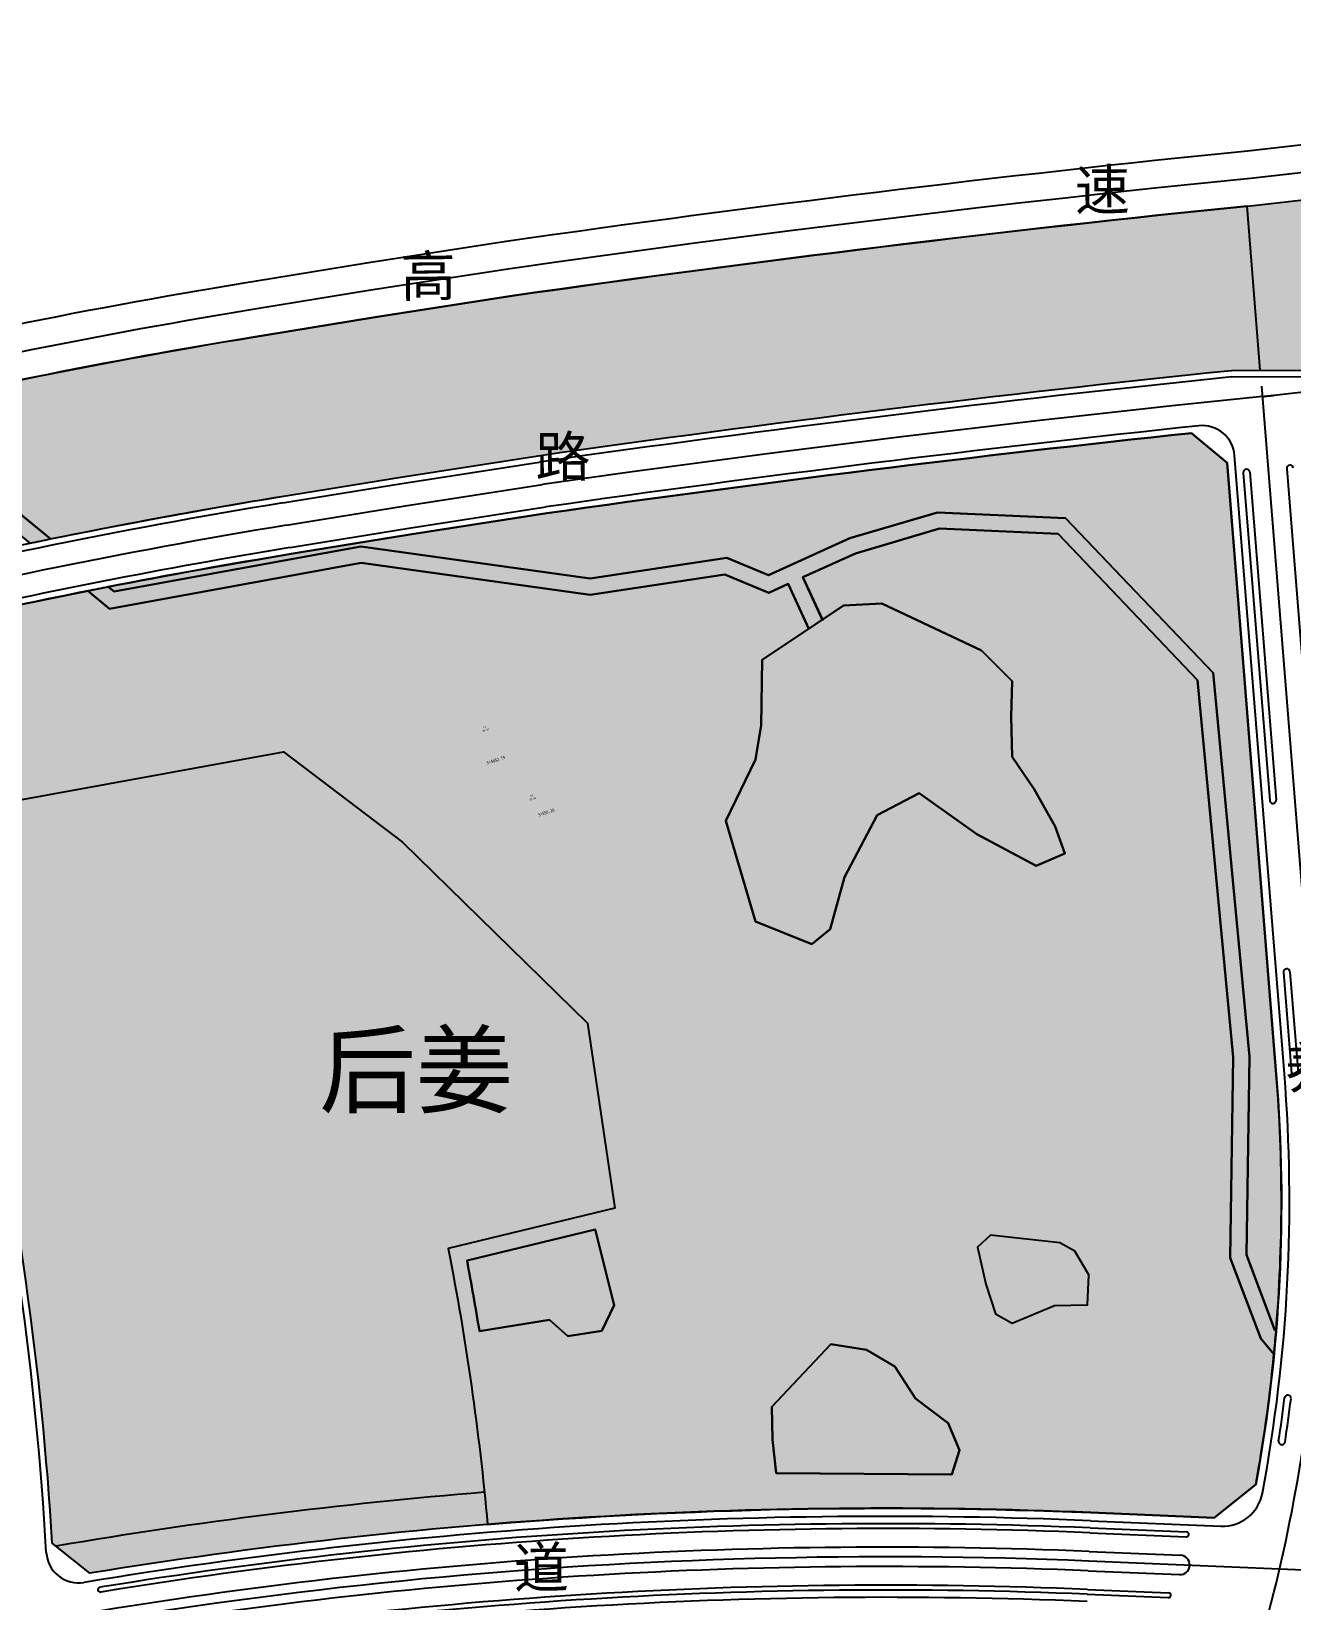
# Model space of a CAD drawing. Extents: x 2442 to 11417, y 1140 to 9206.
# Drawn here: x 5074 to 5853, y 7019 to 7989 of the extents above; entities that cross this region are included whole.
import ezdxf
from ezdxf.enums import TextEntityAlignment as Align

# ---------------------------------------------------------------- set-up
doc = ezdxf.new("R2010")
doc.units = 0
doc.header["$LTSCALE"] = 1000
doc.header["$MEASUREMENT"] = 0
doc.linetypes.add('DASHDOT', pattern=[25.4, 12.7, -6.35, 0, -6.35])
for name, color, linetype in [('FGX', 212, 'Continuous'), ('KZD', 1, 'Continuous'), ('MJZJ', 4, 'Continuous'), ('RD-中线', 7, 'DASHDOT'), ('RD-侧石线', 5, 'Continuous'), ('RD-红线', 1, 'Continuous'), ('RD-绿线', 3, 'Continuous'), ('YD-E1', 131, 'Continuous'), ('YD-E2', 126, 'Continuous'), ('YD-G2', 94, 'Continuous'), ('YD-R1', 51, 'Continuous'), ('路名', 7, 'Continuous')]:
    doc.layers.add(name, color=color, linetype=linetype)
doc.layers.add('T700', color=10, linetype='Continuous', lineweight=13)
doc.styles.add('HZ', font='', dxfattribs={"width": 0.8})
doc.styles.add('黑体', font='simhei.ttf')
doc.styles.get('HZ').set_extended_font_data('SimSun')

msp = doc.modelspace()

# ---------------------------------------------------------------- hatches: boundary and pattern name
at = {"layer": 'YD-E1'}
for points in [[(5058.613058905252, 7697.977397469691, 0.004782144415684537), (4956.252039170238, 7675.610975009028), (4958.439462440241, 7665.853059387957, -0.004564461905468056), (5055.953407041519, 7687.205633181586), (5073.557923517481, 7672.672001758596, -0.0008394247321043819), (5086.138295774579, 7675.253589743892)], [(5597.143466485442, 7504.683742118097), (5623.183823756182, 7518.286994071685), (5658.693612109957, 7492.854713096436), (5695.386790245704, 7473.337034245484), (5713.141491687462, 7481.025859303236), (5707.223386363126, 7497.586324702896), (5694.203014991956, 7520.652799870428), (5680.591334199729, 7540.762061600776), (5679.999253838936, 7565.602934935639), (5680.591334199442, 7587.486419588015), (5661.652857505462, 7606.412866027283), (5600.102711882206, 7635.393768093976), (5576.429519646495, 7634.210952807244), (5526.124275248058, 7600.498439129332), (5525.532580356765, 7560.279915680059), (5521.981640068534, 7538.987838671304), (5503.634858266178, 7501.135121025518), (5510.145043947865, 7478.660053514022), (5521.981640069051, 7439.032937692593), (5556.89934806103, 7424.838278095215), (5568.143863818166, 7434.301501314098), (5577.021600007669, 7466.239616830371)], [(5394.599061963199, 7192.886809485994), (5405.926872624939, 7182.682438598971), (5426.944205323627, 7186.098477339471), (5434.697673325281, 7201.916354930449), (5422.92265175717, 7248.574495009557), (5343.671521502611, 7229.530801970031, -0.006506385384116685), (5351.354418751638, 7185.858069036319)], [(5706.728058719582, 7201.798742252965), (5727.274712018483, 7202.140970142269), (5727.959690404618, 7220.621100946464), (5719.398424250925, 7235.336900195871), (5710.152565181093, 7240.470318538469), (5667.346619883185, 7245.261508992713), (5659.12803565684, 7237.732495422085), (5664.264795348288, 7214.803226823673), (5670.428829885754, 7196.665323910091), (5680.701963800995, 7190.847449789084)], [(5620.920436851924, 7144.191909435464), (5608.124408430986, 7163.955263399981), (5590.67499842474, 7174.418184574811), (5568.572206833323, 7177.905824967296), (5532.122645096151, 7139.154342937295), (5532.510426895256, 7119.003551253693), (5534.837117687945, 7098.077708902551), (5643.410624772798, 7097.302658234935), (5648.064006357597, 7112.415708189106), (5641.083933979726, 7129.078859480606)]]:
    msp.add_hatch(color=256, dxfattribs=at).paths.add_polyline_path(points)
h = msp.add_hatch(color=256, dxfattribs=at)
edge = h.paths.add_edge_path()
edge.add_arc((5848.703871140671, 3927.241109058066), 3788.801146740577, 101.0587805882244, 101.2542056590189)
edge.add_line((5109.272673279662, 7643.187237996616), (5122.735315528105, 7632.072983271193))
edge.add_line((5122.735315528111, 7632.072983270727), (5278.187493867623, 7660.490247893035))
edge.add_line((5278.187493867621, 7660.490247893502), (5419.837122747242, 7640.656570990463))
edge.add_line((5419.83712274724, 7640.656570990463), (5502.980706518863, 7653.209755492097))
edge.add_line((5502.980706518865, 7653.209755492097), (5530.221109912594, 7642.072952484944))
edge.add_line((5530.2211099126, 7642.072952484477), (5542.231700867724, 7647.516127805656))
edge.add_line((5542.231700867662, 7647.516127805655), (5554.908473835751, 7619.788429669829))
edge.add_line((5554.908473835752, 7619.788429669829), (5563.325225046909, 7625.428991478928))
edge.add_line((5563.325225046963, 7625.428991479394), (5551.340033238972, 7651.644005455957))
edge.add_line((5551.340033238977, 7651.644005455491), (5583.705139573967, 7666.311805625889))
edge.add_line((5583.705139573904, 7666.311805626355), (5635.759974762033, 7681.636841126551))
edge.add_line((5635.759974762041, 7681.636841126086), (5709.038053935783, 7678.333068131784))
edge.add_line((5709.038053935834, 7678.33306813225), (5795.159619021137, 7588.094384462418))
edge.add_line((5795.159619021137, 7588.094384462419), (5817.283707382383, 7355.044883366193))
edge.add_line((5817.283707382387, 7355.044883365727), (5815.346850990347, 7231.164294007812))
edge.add_line((5815.346850990287, 7231.164294007811), (5834.308704918742, 7181.296171448073))
edge.add_line((5834.308704918802, 7181.296171448074), (5842.457415194458, 7171.663267563466))
edge.add_arc((4872.044911139841, 7266.133220326042), 975.0000000002485, 354.4397591984947, 355.265425458527)
edge.add_line((5843.717977553279, 7185.656813802015), (5843.047959862281, 7186.448867489462))
edge.add_line((5843.047959862342, 7186.448867488996), (5825.37561240793, 7232.925693652896))
edge.add_line((5825.37561240793, 7232.925693652897), (5827.291114349817, 7355.440460601286))
edge.add_line((5827.291114349813, 7355.440460601752), (5804.787229920501, 7592.490636561206))
edge.add_line((5804.787229920505, 7592.490636560739), (5713.499876903639, 7688.142063283465))
edge.add_line((5713.499876903694, 7688.142063283933), (5634.539900141481, 7691.702007019677))
edge.add_line((5634.539900141424, 7691.702007019676), (5580.212233952736, 7675.707846053703))
edge.add_line((5580.212233952741, 7675.707846053238), (5530.017441700265, 7652.959668595925))
edge.add_line((5530.017441700318, 7652.959668596391), (5504.213458089396, 7663.509214362009))
edge.add_line((5504.213458089285, 7663.509214361542), (5419.78288101776, 7650.761717038256))
edge.add_line((5419.782881017753, 7650.761717038722), (5277.976350020672, 7670.617363261305))
edge.add_line((5277.976350020735, 7670.61736326084), (5125.513829193475, 7642.746619695592))
edge.add_line((5125.513829193469, 7642.746619696059), (5121.951339493711, 7645.687678163006))
at = {"layer": 'YD-E2'}
h = msp.add_hatch(color=256, dxfattribs=at)
edge = h.paths.add_edge_path()
edge.add_arc((5848.70387114352, 3927.241109058559), 3788.801146740577, 99.32197528000174, 101.0587805882672)
edge.add_line((5121.951339493775, 7645.687678162541), (5125.513829193827, 7642.74661969513))
edge.add_line((5125.513829193824, 7642.746619695597), (5277.976350018282, 7670.617363261748))
edge.add_line((5277.976350018285, 7670.617363261283), (5419.782881017349, 7650.761717038253))
edge.add_line((5419.782881017287, 7650.761717038718), (5504.213458089918, 7663.509214362014))
edge.add_line((5504.213458089926, 7663.509214361548), (5530.017441700027, 7652.959668596388))
edge.add_line((5530.017441700082, 7652.959668596854), (5580.21223395477, 7675.707846054188))
edge.add_line((5580.212233954773, 7675.707846053722), (5634.539900141663, 7691.702007019212))
edge.add_line((5634.539900141657, 7691.702007019678), (5713.499876902821, 7688.142063283924))
edge.add_line((5713.499876902879, 7688.142063283924), (5804.787229920443, 7592.490636561205))
edge.add_line((5804.787229920388, 7592.490636560738), (5827.29111434974, 7355.440460603147))
edge.add_line((5827.291114349737, 7355.440460603613), (5825.375612408041, 7232.925693653364))
edge.add_line((5825.375612408046, 7232.925693652898), (5843.04795986164, 7186.448867489456))
edge.add_line((5843.04795986164, 7186.448867489456), (5843.71797755334, 7185.65681380155))
edge.add_arc((4872.044911139739, 7266.133220324644), 975.0000000002484, 355.2654254586093, 364.6011940420595)
edge.add_line((5843.902687864531, 7344.347425044206), (5813.48065742212, 7722.359155501508))
edge.add_line((5813.480657422122, 7722.359155501508), (5791.442449282393, 7740.643924539141))
edge.add_arc((6942.971745908393, -3151.706844607315), 10953.05094478814, 96.0348408390884, 98.13557671173047)
edge.add_line((5392.940436010878, 7691.112343106305), (5308.335983038083, 7677.988773817223))
edge.add_line((5308.335983038021, 7677.988773817689), (5241.215217321416, 7667.046484000051))
edge.add_line((5241.215217321416, 7667.046484000052), (5234.985113710507, 7666.006067747303))
h = msp.add_hatch(color=256, dxfattribs=at)
edge = h.paths.add_edge_path(flags=0)
edge.add_line((5394.599061963312, 7192.886809486461), (5405.926872625005, 7182.682438598506))
edge.add_line((5405.926872624939, 7182.682438598971), (5426.944205323627, 7186.098477339471))
edge.add_line((5426.944205323627, 7186.098477339471), (5434.697673325281, 7201.916354930449))
edge.add_line((5434.697673325281, 7201.916354930449), (5422.92265175717, 7248.574495009557))
edge.add_line((5422.92265175717, 7248.574495009557), (5343.671521502605, 7229.530801970497))
edge.add_arc((3669.511992780815, 6912.500885052713), 1703.912584562604, 9.231804323184974, 10.722936971606487, ccw=False)
edge.add_line((5351.354418751638, 7185.858069036319), (5394.59906196325, 7192.886809486927))
h.paths.add_polyline_path([(5608.124408430631, 7163.955263400443), (5590.674998424851, 7174.418184575277), (5568.572206833032, 7177.905824967293), (5532.122645096209, 7139.154342937295), (5532.510426895191, 7119.003551254625), (5534.837117687881, 7098.077708903016), (5643.410624772852, 7097.3026582354), (5648.064006357656, 7112.415708189107), (5641.083933979784, 7129.078859480607), (5620.920436852099, 7144.191909435466)], flags=0)
h.paths.add_polyline_path([(5667.346619882723, 7245.261508992244), (5659.128035656899, 7237.732495422086), (5664.264795348878, 7214.803226822747), (5670.428829885928, 7196.665323910092), (5680.701963800486, 7190.847449787681), (5706.728058719582, 7201.798742252965), (5727.274712018483, 7202.140970142269), (5727.959690404618, 7220.621100946464), (5719.398424250925, 7235.336900195871), (5710.152565181093, 7240.470318538469)], flags=0)
edge = h.paths.add_edge_path()
edge.add_line((5418.187740284786, 7376.204742607057), (5435.048145768738, 7261.772855339109))
edge.add_line((5435.048145768733, 7261.772855339575), (5332.047904703861, 7237.022356925561))
edge.add_arc((3669.511992760623, 6912.500885052053), 1693.912584582672, 5.214123957995184, 11.045064116818423, ccw=False)
edge.add_arc((5602.343308363685, 4046.437188487491), 3030.00000000416, 87.60047499303028, 94.655497936075, ccw=False)
edge.add_line((5729.201441910118, 7073.780415473552), (5805.559400696062, 7070.580702916914))
edge.add_line((5805.559400696115, 7070.58070291738), (5831.19967663408, 7091.069986521231))
edge.add_arc((4872.044911139681, 7266.133220324643), 975.0000000001774, 349.656331813406, 354.4397591985771)
edge.add_line((5842.457415194342, 7171.663267563466), (5834.30870491886, 7181.296171448075))
edge.add_line((5834.308704918918, 7181.296171448076), (5815.346850990467, 7231.164294007348))
edge.add_line((5815.346850990409, 7231.164294007346), (5817.283707382325, 7355.044883366192))
edge.add_line((5817.283707382383, 7355.044883366193), (5795.1596190212, 7588.094384461954))
edge.add_line((5795.159619021195, 7588.094384462419), (5709.038053936594, 7678.333068131791))
edge.add_line((5709.038053936594, 7678.333068131791), (5635.759974760575, 7681.636841127002))
edge.add_line((5635.759974760522, 7681.636841126537), (5583.7051395706, 7666.311805624926))
edge.add_line((5583.705139570597, 7666.311805625392), (5551.340033239381, 7651.644005455962))
edge.add_line((5551.340033239443, 7651.644005455496), (5563.32522504673, 7625.428991479391))
edge.add_line((5563.325225046725, 7625.428991479857), (5576.429519644511, 7634.210952807692))
edge.add_line((5576.429519644516, 7634.210952807226), (5600.102711880165, 7635.393768094423))
edge.add_line((5600.102711880163, 7635.393768094423), (5661.652857504825, 7606.412866026812))
edge.add_line((5661.652857504821, 7606.412866027277), (5680.591334199493, 7587.486419588947))
edge.add_line((5680.591334199496, 7587.48641958848), (5679.999253838927, 7565.60293493657))
edge.add_line((5679.999253838927, 7565.60293493657), (5680.591334199735, 7540.762061600311))
edge.add_line((5680.591334199675, 7540.76206160031), (5694.20301499209, 7520.652799880673))
edge.add_line((5694.203014992087, 7520.65279988114), (5707.223386363761, 7497.586324703368))
edge.add_line((5707.223386363767, 7497.586324702902), (5713.141491687289, 7481.025859303236))
edge.add_line((5713.141491687345, 7481.025859303235), (5695.38679024565, 7473.337034245017))
edge.add_line((5695.386790245651, 7473.337034245017), (5658.693612108633, 7492.854713095026))
edge.add_line((5658.693612108569, 7492.854713095492), (5623.183823756584, 7518.286994072155))
edge.add_line((5623.183823756646, 7518.286994071689), (5597.143466485102, 7504.683742117162))
edge.add_line((5597.143466485097, 7504.683742117628), (5577.021600007887, 7466.23961683177))
edge.add_line((5577.021600007887, 7466.239616831771), (5568.143863818161, 7434.301501314565))
edge.add_line((5568.143863818166, 7434.301501314098), (5556.89934806091, 7424.83827809568))
edge.add_line((5556.899348060904, 7424.838278096146), (5521.981640069351, 7439.032937691664))
edge.add_line((5521.981640069293, 7439.032937691663), (5510.145043948127, 7478.660053492603))
edge.add_line((5510.145043948185, 7478.660053492605), (5503.634858266167, 7501.13512102645))
edge.add_line((5503.634858266116, 7501.135121025983), (5521.981640068536, 7538.987838671304))
edge.add_line((5521.98164006853, 7538.98783867177), (5525.532580356637, 7560.27991568099))
edge.add_line((5525.532580356701, 7560.279915680525), (5526.124275248116, 7600.498439129333))
edge.add_line((5526.124275248116, 7600.498439129332), (5554.908473835865, 7619.788429670296))
edge.add_line((5554.908473835807, 7619.788429670296), (5542.231700867957, 7647.516127805658))
edge.add_line((5542.231700867953, 7647.516127805658), (5530.221109913175, 7642.072952484948))
edge.add_line((5530.221109913233, 7642.072952484948), (5502.980706518523, 7653.209755491162))
edge.add_line((5502.98070651852, 7653.209755491628), (5419.837122745961, 7640.656570990451))
edge.add_line((5419.837122745959, 7640.656570990451), (5278.187493866451, 7660.490247893956))
edge.add_line((5278.187493866451, 7660.490247893957), (5122.735315528393, 7632.072983271662))
edge.add_line((5122.735315528338, 7632.072983271195), (5109.272673279782, 7643.187237996151))
edge.add_arc((5848.703871136695, 3927.241109059891), 3788.801146738312, 101.2542056589627, 102.8314721638397)
edge.add_line((5007.271352740379, 7621.426465333405), (4992.1973732074, 7597.551106562386))
edge.add_line((4992.197373207402, 7597.551106562385), (5013.136312867488, 7504.144215810532))
edge.add_line((5013.136312867427, 7504.144215810532), (5230.298737378616, 7543.842354166913))
edge.add_line((5230.298737378616, 7543.842354166913), (5303.71647329277, 7487.976821811615))
edge.add_line((5303.716473292823, 7487.976821812082), (5418.187740284779, 7376.204742607523))
at = {"layer": 'YD-G2'}
for points in [[(6394.130880788678, 7855.807525939746), (6387.352350420533, 7866.128289001275), (6386.585486420605, 7867.252915001555), (6385.768164420664, 7868.349236001223), (6384.749265420654, 7869.585188001271), (6383.377670420705, 7871.128707000778), (6381.551261420535, 7873.092963001652), (6379.363938420545, 7875.372062001389), (6376.958601420596, 7877.805349000994), (6374.478151420617, 7880.232164001152), (6372.065488420545, 7882.491851000421), (6369.837644420426, 7884.457055001164), (6367.808166420455, 7886.133643001142), (6365.964734420484, 7887.56078400113), (6364.295026420572, 7888.777646001098), (6362.786719420343, 7889.823401000675), (6361.416091420382, 7890.73880500039), (6360.113813420499, 7891.570964000854), (6358.79915542046, 7892.368572001435), (6357.391387420575, 7893.180323001162), (6355.809779420393, 7894.054911001467), (6353.99554242034, 7895.029196001378), (6351.977649420429, 7896.092705000571), (6349.807013420776, 7897.223133000881), (6347.534550421093, 7898.398172000237), (6345.211173420455, 7899.595518001238), (6279.697773723417, 7925.571857285791, 0.122981962569938), (6237.727522734536, 7930.15535051385), (6048.84927801248, 7906.190598088664), (5829.786977447049, 7881.328573053665, 9.03387248859347e-05), (5825.800208818013, 7880.925597961012), (5833.964559307657, 7779.478711879962), (5873.461186128383, 7779.604797434439), (6061.497709253079, 7800.945615701249), (6188.705798734823, 7817.085697766011, -0.4686801681320818), (6280.898085290286, 7731.138780026771), (6280.329380675805, 7721.014951350567), (6387.334754823314, 7715.820043980895)], [(5825.800208817995, 7880.925597961235, 0.01028764296727039), (5372.890888924998, 7825.628759200898), (5286.971189778857, 7812.30117318305), (5219.07317789379, 7801.232173667265), (5212.767866897937, 7800.17919789492, 0.0176893315429725), (4940.57718214433, 7745.535225306363), (4956.25203917018, 7675.610975009028, -0.004782144415689738), (5058.61305890531, 7697.977397469692), (5086.138295774754, 7675.253589743894, -0.009501967972113813), (5229.10439541596, 7701.522537594426), (5235.354089188237, 7702.566225408744), (5302.680596602502, 7713.542056013783), (5387.633682254047, 7726.719704066626, -0.009823741552710402), (5816.17790907685, 7779.421931343564), (5833.964559307653, 7779.478711879995)], [(5356.41521205748, 7066.440395683492, 0.002952131236406328), (5354.47985112575, 7086.348981055386, 0.02189756625467557), (5089.545792823519, 7053.019751478701), (5110.538236023302, 7036.257880577282, -0.02044770170458464)]]:
    msp.add_hatch(color=256, dxfattribs=at).paths.add_polyline_path(points)
at = {"layer": 'YD-R1'}
msp.add_hatch(color=256, dxfattribs=at).paths.add_polyline_path([(5418.187740284706, 7376.204742607593), (5303.716473295173, 7487.976821809782), (5230.298737378616, 7543.842354166913), (5013.136312867748, 7504.144215810591), (5042.107483479205, 7374.906202226449, -0.04011573876810538), (5087.328163017379, 7054.790466024117), (5089.545792823519, 7053.019751478701, -0.02189756625467563), (5354.47985112575, 7086.348981055385, 0.02249394606383713), (5332.047904703781, 7237.022356925541), (5435.048145768669, 7261.77285533956)])

# ---------------------------------------------------------------- linework, layer by layer
at = {"layer": 'FGX'}
for points in [[(5825.800208817995, 7880.925597961235, 0.01028764296727039), (5372.890888924998, 7825.628759200898), (5286.971189778857, 7812.30117318305), (5219.07317789379, 7801.232173667265), (5212.767866897937, 7800.17919789492, 0.0176893315429725), (4940.57718214433, 7745.535225306363), (4956.25203917018, 7675.610975009028, -0.004782144415689738), (5058.61305890531, 7697.977397469692), (5086.138295774754, 7675.253589743894, -0.009501967972113813), (5229.10439541596, 7701.522537594426), (5235.354089188237, 7702.566225408744), (5302.680596602502, 7713.542056013783), (5387.633682254047, 7726.719704066626, -0.009823741552710402), (5816.17790907685, 7779.421931343564), (5833.964559307653, 7779.478711879995), (5825.800208817995, 7880.925597961235, 0.01028764296727039)], [(5058.613058905252, 7697.977397469691, 0.004782144415684537), (4956.252039170238, 7675.610975009028), (4958.439462440241, 7665.853059387957, -0.004564461905468056), (5055.953407041519, 7687.205633181586), (5073.557923517481, 7672.672001758596, -0.0008394247321043819), (5086.138295774579, 7675.253589743892), (5058.613058905252, 7697.977397469691, 0.004782144415684537)], [(5394.599061963199, 7192.886809485994), (5405.926872624939, 7182.682438598971), (5426.944205323627, 7186.098477339471), (5434.697673325281, 7201.916354930449), (5422.92265175717, 7248.574495009557), (5343.671521502611, 7229.530801970031, -0.006506385384116685), (5351.354418751638, 7185.858069036319), (5394.599061963199, 7192.886809485994)]]:
    msp.add_lwpolyline(points, format="xyb", close=True, dxfattribs=at)
for points in [[(5234.985113710507, 7666.006067747302, 0.007578387849399907), (5121.951339493828, 7645.687678163007), (5121.951339493775, 7645.687678162541), (5125.513829193827, 7642.746619695131), (5125.513829193824, 7642.746619695597), (5277.976350018282, 7670.617363261748), (5277.976350018285, 7670.617363261283), (5419.782881017351, 7650.761717038253), (5419.782881017287, 7650.761717038718), (5504.21345808992, 7663.509214362014), (5504.213458089926, 7663.509214361548), (5530.017441700027, 7652.959668596388), (5530.017441700082, 7652.959668596854), (5580.212233954768, 7675.707846054188), (5580.212233954773, 7675.707846053722), (5634.539900141663, 7691.702007019212), (5634.539900141657, 7691.702007019678), (5713.499876902821, 7688.142063283924), (5713.499876902879, 7688.142063283924), (5804.787229920443, 7592.490636561205), (5804.787229920388, 7592.490636560738), (5827.29111434974, 7355.440460603148), (5827.291114349737, 7355.440460603613), (5825.375612408041, 7232.925693653364), (5825.375612408046, 7232.925693652898), (5843.04795986164, 7186.448867489456), (5843.04795986164, 7186.448867489456), (5843.71797755334, 7185.65681380155), (5843.717977553395, 7185.656813802016, 0.04075752099425434), (5843.902687864527, 7344.347425044672), (5843.902687864531, 7344.347425044206), (5813.480657422122, 7722.359155501508), (5813.480657422122, 7722.359155501508), (5791.442449282391, 7740.643924539141), (5791.442449282385, 7740.643924539607, 0.009166446143161387), (5392.940436010816, 7691.112343106771), (5392.940436010878, 7691.112343106305), (5308.335983038083, 7677.988773817224), (5308.335983038021, 7677.988773817689), (5241.215217321416, 7667.046484000052), (5241.215217321416, 7667.046484000052), (5234.985113710507, 7666.006067747302)], [(5121.951339493711, 7645.687678163005, 0.0008527029382438927), (5109.272673279662, 7643.187237996616), (5109.272673279662, 7643.187237996616), (5122.735315528105, 7632.072983271193), (5122.735315528111, 7632.072983270727), (5278.187493867626, 7660.490247893036), (5278.187493867621, 7660.490247893502), (5419.83712274724, 7640.656570990463), (5419.83712274724, 7640.656570990463), (5502.980706518865, 7653.209755492097), (5502.980706518865, 7653.209755492097), (5530.221109912594, 7642.072952484943), (5530.2211099126, 7642.072952484477), (5542.23170086772, 7647.516127805656), (5542.231700867662, 7647.516127805655), (5554.908473835752, 7619.788429669829), (5554.908473835752, 7619.788429669829), (5563.325225046909, 7625.428991478928), (5563.325225046963, 7625.428991479394), (5551.340033238972, 7651.644005455957), (5551.340033238977, 7651.644005455491), (5583.705139573965, 7666.311805625889), (5583.705139573904, 7666.311805626355), (5635.759974762035, 7681.636841126551), (5635.759974762041, 7681.636841126086), (5709.038053935779, 7678.333068131783), (5709.038053935834, 7678.33306813225), (5795.159619021137, 7588.094384462419), (5795.159619021137, 7588.094384462419), (5817.283707382383, 7355.044883366193), (5817.283707382387, 7355.044883365727), (5815.346850990345, 7231.164294007811), (5815.346850990287, 7231.164294007811), (5834.308704918743, 7181.296171448074), (5834.308704918802, 7181.296171448074), (5842.457415194458, 7171.663267563466), (5842.457415194511, 7171.663267563932, 0.003602664276481209), (5843.717977553395, 7185.656813802016), (5843.717977553279, 7185.656813802015), (5843.047959862281, 7186.448867489462), (5843.047959862342, 7186.448867488996), (5825.37561240793, 7232.925693652897), (5825.37561240793, 7232.925693652897), (5827.291114349817, 7355.440460601286), (5827.291114349813, 7355.440460601752), (5804.787229920501, 7592.490636561205), (5804.787229920505, 7592.490636560739), (5713.499876903641, 7688.142063283466), (5713.499876903694, 7688.142063283933), (5634.539900141483, 7691.702007019676), (5634.539900141424, 7691.702007019676), (5580.212233952736, 7675.707846053703), (5580.212233952741, 7675.707846053238), (5530.017441700264, 7652.959668595924), (5530.017441700318, 7652.959668596391), (5504.213458089396, 7663.50921436201), (5504.213458089285, 7663.509214361542), (5419.782881017758, 7650.761717038256), (5419.782881017753, 7650.761717038722), (5277.976350020672, 7670.617363261305), (5277.976350020735, 7670.61736326084), (5125.513829193475, 7642.746619695593), (5125.513829193469, 7642.746619696059), (5121.951339493711, 7645.687678163005)], [(5418.187740284786, 7376.204742607057), (5435.048145768738, 7261.772855339109), (5435.048145768733, 7261.772855339575), (5332.047904703861, 7237.022356925561), (5332.047904703866, 7237.022356925097, -0.02544776716125031), (5356.415212057504, 7066.440395683228), (5356.415212057504, 7066.440395683228, -0.03079307205647361), (5729.201441910176, 7073.780415473553), (5729.201441910118, 7073.780415473552), (5805.55940069606, 7070.580702916915), (5805.559400696115, 7070.58070291738), (5831.19967663408, 7091.069986521232), (5831.19967663408, 7091.069986521232, 0.0208746706167781), (5842.457415194394, 7171.663267563931), (5842.457415194342, 7171.663267563466), (5834.30870491886, 7181.296171448075), (5834.308704918918, 7181.296171448076), (5815.346850990467, 7231.164294007347), (5815.346850990409, 7231.164294007346), (5817.283707382325, 7355.044883366192), (5817.283707382383, 7355.044883366193), (5795.1596190212, 7588.094384461953), (5795.159619021195, 7588.094384462419), (5709.038053936594, 7678.333068131791), (5709.038053936594, 7678.333068131791), (5635.759974760575, 7681.636841127002), (5635.759974760522, 7681.636841126537), (5583.7051395706, 7666.311805624926), (5583.705139570597, 7666.311805625392), (5551.340033239379, 7651.644005455961), (5551.340033239443, 7651.644005455496), (5563.32522504673, 7625.428991479392), (5563.325225046725, 7625.428991479857), (5576.429519644511, 7634.210952807692), (5576.429519644516, 7634.210952807226), (5600.102711880163, 7635.393768094423), (5600.102711880163, 7635.393768094423), (5661.652857504827, 7606.412866026812), (5661.652857504821, 7606.412866027277), (5680.591334199493, 7587.486419588946), (5680.591334199496, 7587.48641958848), (5679.999253838927, 7565.60293493657), (5679.999253838927, 7565.60293493657), (5680.591334199733, 7540.762061600311), (5680.591334199675, 7540.76206160031), (5694.20301499209, 7520.652799880674), (5694.203014992087, 7520.65279988114), (5707.223386363763, 7497.586324703368), (5707.223386363767, 7497.586324702902), (5713.141491687287, 7481.025859303235), (5713.141491687345, 7481.025859303235), (5695.386790245651, 7473.337034245017), (5695.386790245651, 7473.337034245017), (5658.693612108633, 7492.854713095026), (5658.693612108569, 7492.854713095492), (5623.183823756583, 7518.286994072155), (5623.183823756646, 7518.286994071689), (5597.143466485102, 7504.683742117162), (5597.143466485097, 7504.683742117628), (5577.021600007887, 7466.239616831771), (5577.021600007887, 7466.239616831771), (5568.143863818161, 7434.301501314564), (5568.143863818166, 7434.301501314098), (5556.89934806091, 7424.83827809568), (5556.899348060904, 7424.838278096146), (5521.981640069351, 7439.032937691664), (5521.981640069293, 7439.032937691663), (5510.145043948127, 7478.660053492604), (5510.145043948185, 7478.660053492605), (5503.63485826617, 7501.135121026449), (5503.634858266116, 7501.135121025983), (5521.981640068534, 7538.987838671304), (5521.98164006853, 7538.98783867177), (5525.532580356637, 7560.27991568099), (5525.532580356701, 7560.279915680525), (5526.124275248116, 7600.498439129332), (5526.124275248116, 7600.498439129332), (5554.908473835865, 7619.788429670296), (5554.908473835807, 7619.788429670296), (5542.231700867953, 7647.516127805658), (5542.231700867953, 7647.516127805658), (5530.221109913176, 7642.072952484948), (5530.221109913233, 7642.072952484948), (5502.980706518523, 7653.209755491162), (5502.98070651852, 7653.209755491628), (5419.837122745959, 7640.656570990451), (5419.837122745959, 7640.656570990451), (5278.187493866451, 7660.490247893957), (5278.187493866451, 7660.490247893957), (5122.735315528393, 7632.072983271662), (5122.735315528338, 7632.072983271195), (5109.272673279784, 7643.187237996151), (5109.272673279778, 7643.187237996617, 0.00688223207903976), (5007.271352740318, 7621.42646533387)], [(5394.599061963312, 7192.886809486461), (5405.926872625003, 7182.682438598506), (5405.926872624939, 7182.682438598971), (5426.944205323627, 7186.098477339471), (5426.944205323627, 7186.098477339471), (5434.697673325281, 7201.916354930449), (5434.697673325281, 7201.916354930449), (5422.92265175717, 7248.574495009557), (5422.92265175717, 7248.574495009557), (5343.671521502605, 7229.530801970497), (5343.671521502605, 7229.530801970497, -0.00650638538411675), (5351.354418751638, 7185.858069036319), (5351.354418751638, 7185.858069036319), (5394.59906196325, 7192.886809486927)], [(5354.479851125752, 7086.348981055386, 0.02189756625467564), (5089.545792823519, 7053.019751478701, 0.02189756625467564)]]:
    msp.add_lwpolyline(points, format="xyb", dxfattribs=at)
for points in [[(5597.143466485442, 7504.683742118097), (5623.183823756182, 7518.286994071685), (5658.693612109957, 7492.854713096436), (5695.386790245704, 7473.337034245484), (5713.141491687462, 7481.025859303236), (5707.223386363126, 7497.586324702896), (5694.203014991956, 7520.652799870428), (5680.591334199729, 7540.762061600776), (5679.999253838936, 7565.602934935639), (5680.591334199442, 7587.486419588015), (5661.652857505462, 7606.412866027283), (5600.102711882206, 7635.393768093976), (5576.429519646495, 7634.210952807244), (5526.124275248058, 7600.498439129332), (5525.532580356765, 7560.279915680059), (5521.981640068534, 7538.987838671304), (5503.634858266178, 7501.135121025518), (5510.145043947865, 7478.660053514022), (5521.981640069051, 7439.032937692593), (5556.89934806103, 7424.838278095215), (5568.143863818166, 7434.301501314098), (5577.021600007669, 7466.239616830371), (5597.143466485442, 7504.683742118097)], [(5706.728058719582, 7201.798742252965), (5727.274712018483, 7202.140970142269), (5727.959690404618, 7220.621100946464), (5719.398424250925, 7235.336900195871), (5710.152565181093, 7240.470318538469), (5667.346619883185, 7245.261508992713), (5659.12803565684, 7237.732495422085), (5664.264795348288, 7214.803226823673), (5670.428829885754, 7196.665323910091), (5680.701963800995, 7190.847449789084), (5706.728058719582, 7201.798742252965)], [(5620.920436851924, 7144.191909435464), (5608.124408430986, 7163.955263399981), (5590.67499842474, 7174.418184574811), (5568.572206833323, 7177.905824967296), (5532.122645096151, 7139.154342937295), (5532.510426895256, 7119.003551253693), (5534.837117687945, 7098.077708902551), (5643.410624772798, 7097.302658234935), (5648.064006357597, 7112.415708189106), (5641.083933979726, 7129.078859480606), (5620.920436851924, 7144.191909435464)]]:
    msp.add_lwpolyline(points, close=True, dxfattribs=at)
for points in [[(5013.136312867427, 7504.144215810532), (5230.298737378616, 7543.842354166913), (5230.298737378616, 7543.842354166913), (5303.71647329277, 7487.976821811615), (5303.716473292823, 7487.976821812082), (5418.18774028478, 7376.204742607522)], [(5667.346619882723, 7245.261508992244), (5659.128035656957, 7237.732495422086), (5659.128035656899, 7237.732495422086), (5664.264795348823, 7214.803226822281), (5664.264795348878, 7214.803226822747), (5670.428829885928, 7196.665323910092), (5670.428829885928, 7196.665323910092), (5680.701963800486, 7190.847449787681), (5680.701963800486, 7190.847449787681), (5706.728058719582, 7201.798742252965), (5706.728058719582, 7201.798742252965), (5727.274712018478, 7202.140970142735), (5727.274712018483, 7202.140970142269), (5727.959690404623, 7220.621100945998), (5727.959690404618, 7220.621100946464), (5719.398424250978, 7235.336900196337), (5719.398424250925, 7235.336900195871), (5710.152565181041, 7240.470318538003), (5710.152565181093, 7240.470318538469), (5667.346619882719, 7245.261508992709)], [(5608.124408430631, 7163.955263400443), (5590.674998424845, 7174.418184575743), (5590.674998424851, 7174.418184575277), (5568.572206833036, 7177.905824966828), (5568.572206833032, 7177.905824967293), (5532.122645096262, 7139.154342937762), (5532.122645096209, 7139.154342937295), (5532.510426895133, 7119.003551254624), (5532.510426895191, 7119.003551254625), (5534.837117687886, 7098.077708902551), (5534.837117687881, 7098.077708903016), (5643.410624772852, 7097.3026582354), (5643.410624772852, 7097.3026582354), (5648.06400635765, 7112.415708189573), (5648.064006357656, 7112.415708189107), (5641.083933979784, 7129.078859480607), (5641.083933979784, 7129.078859480607), (5620.920436852102, 7144.191909435001), (5620.920436852099, 7144.191909435466), (5608.124408430631, 7163.955263400443)]]:
    msp.add_lwpolyline(points, dxfattribs=at)
at = {"layer": 'RD-中线'}
for p, q in [((5834.760378374831, 7769.590188781344), (5868.822118036911, 7346.35291747333)), ((5305.508289765894, 7695.765414909627), (5390.287102500777, 7708.916030313233)), ((5238.284653152648, 7684.806354694339), (5305.508289765894, 7695.765414909627)), ((5232.04478351652, 7683.764307505885), (5238.284653152648, 7684.806354694339))]:
    msp.add_line(p, q, dxfattribs=at)
at = {"layer": 'RD-中线', "flags": 128}
for points in [[(2473.781300400035, 6743.532823594392), (2524.590804514326, 6762.935142039066), (2616.887325921873, 6799.886644264371), (2751.057140934357, 6854.095192893273), (2811.445348738305, 6881.232423143316), (3047.655671404125, 6990.824432613137), (3136.260534385141, 7032.702897744521), (3229.825773115683, 7078.294981039266), (3367.66023050257, 7149.737136717602), (3502.953717170523, 7221.137262423589), (3823.819284868945, 7386.024624310316), (3917.128733376479, 7426.576667638546), (4038.798007324052, 7478.239926074897), (4128.544189756398, 7512.70131461285), (4165.467446266399, 7527.483776148802), (4212.113891943842, 7545.913252539628), (4288.278277497457, 7572.963404789091), (4365.734316644846, 7600.035645082671), (4441.939229316522, 7625.869983970987), (4483.712122002853, 7639.39678509272), (4534.090359790238, 7655.384604772473), (4558.680448335999, 7662.768203702817), (4656.862094908538, 7693.478494058444), (4756.347238285767, 7720.829151184308), (4802.33404680897, 7732.551445774373), (4901.668414570526, 7753.586640297863, -0.01997128627240731), (5209.990485058541, 7816.950801423667), (5216.305422979232, 7818.005384882844), (5284.300590530856, 7829.090223090687), (5370.384351078565, 7842.443257781362, -0.01037787082017066), (5827.975049966377, 7898.232067271832), (6046.820756021112, 7923.069510358559), (6432.233956105305, 7971.97049381935)], [(5835.268731872957, 7763.280689321579, -0.0001624529628811245), (5842.361653436983, 7763.998183354497), (6062.929607129117, 7789.031089393207), (6186.352028891939, 7759.096536485717, -1.051005460146974), (6268.916974283682, 7731.811817208058), (6254.739919578933, 7479.438143231251)]]:
    msp.add_lwpolyline(points, format="xyb", dxfattribs=at)
at = {"layer": 'RD-中线'}
for points in [[(6326.582906065016, 3995.944836002266), (6204.035874575649, 4389.638560531256, 0.07296316053462586), (6078.432744405389, 4651.367616456772), (5841.989753516598, 5002.141048439883, -0.08868103262010428), (5742.384371716656, 5227.4777535685), (5681.36513489925, 5477.575483973267, -0.07325176352958991), (5662.406527599, 5680.702920616181), (5703.769651915172, 6457.78809236682, -0.07064295673510118), (5774.318905974893, 6816.434359695212), (5816.362617590064, 6937.098162488122, 0.1042723462274588), (5868.822118036911, 7346.35291747333)], [(6377.874938791787, 7016.57200000093), (5727.945420785974, 7043.806720157228, 0.1379512792576534), (4147.077328709773, 6669.832112719373, -0.07350594465823158), (3873.351040768013, 6566.889318039734), (3718.385881960674, 6533.378428768345, 0.009777899448337195), (3680.330496687417, 6524.366643634324), (3461.289701370159, 6467.951019454476, -0.03741794478797261), (3306.813653356623, 6440.275283607903), (3188.536323114937, 6428.111972580827, 0.05498476638893671), (2974.184855312193, 6381.900867575398), (2959.693708951652, 6377.063331541385)]]:
    msp.add_lwpolyline(points, format="xyb", dxfattribs=at)
for centre, radius, start, end in [((6942.971745923156, -3151.706844607283), 10971.05094478949, 95.79481855885724, 98.1361361656404), ((5848.7038711515, 3927.241109057819), 3806.801146742668, 99.32235122932983, 103.9357547626067)]:
    msp.add_arc(centre, radius, start, end, dxfattribs=at)
at = {"layer": 'RD-侧石线'}
for p, q in [((5848.886573898995, 7344.74852353003), (5818.133621345803, 7726.872157037752)), ((5303.308972808274, 7709.59169131348), (5388.223338682745, 7722.763333282257)), ((5236.005325578704, 7698.619587454383), (5303.308972808274, 7709.59169131348)), ((5229.75781990874, 7697.57626506155), (5236.005325578704, 7698.619587454383)), ((5307.707606723456, 7681.939138505774), (5392.350813848734, 7695.068719205683)), ((5240.563980726649, 7670.993121934295), (5307.707606723456, 7681.939138505774)), ((5234.331712012896, 7669.952344086003), (5240.563980726649, 7670.993121934295)), ((5728.992105056146, 7068.784799587965), (5809.686839199239, 7065.403358306463))]:
    msp.add_line(p, q, dxfattribs=at)
at = {"layer": 'RD-侧石线', "flags": 128}
for points in [[(4897.864535924695, 7770.158110247998, -0.01995157338209141), (5207.213054084636, 7833.722396747558), (5213.53766806846, 7834.778596091937), (5281.629991367856, 7845.879273009382), (5367.877737271596, 7859.257744578467, -0.01037775057956824), (5826.163042040276, 7915.135552360011), (6044.792234029719, 7939.948422628446), (6430.094161679846, 7988.835287912693)], [(4905.472902217512, 7737.015299309855, -0.01999112712901691), (5212.767866897937, 7800.17919789492), (5219.073177889944, 7801.232173673748), (5286.971189693741, 7812.30117317199), (5372.890888924998, 7825.628759200898, -0.01037799133717752), (5829.786977447049, 7881.328573053665), (6048.849278012447, 7906.190598088671), (6237.727522734536, 7930.15535051385, -0.122981962569938), (6279.697773723417, 7925.571857285791)]]:
    msp.add_lwpolyline(points, format="xyb", dxfattribs=at)
msp.add_lwpolyline([(5816.190678260809, 7775.42195172534), (5882.818142688084, 7775.634647377206)], dxfattribs=at)
at = {"layer": 'RD-侧石线'}
for centre, radius, start, end in [((6942.971745910023, -3151.706844607299), 10985.05094478834, 95.88636992516098, 98.13657034491048), ((6942.971745905187, -3151.706844606881), 10957.05094478725, 96.0081149255632, 98.13570115217308), ((5798.198077207762, 7725.267763095382), 20, 4.601194037736296, 96.0081149255632), ((5848.70387114625, 3927.241109059051), 3820.801146740623, 99.32264178912526, 103.9321247622761), ((5848.703871149399, 3927.241109058615), 3792.801146741772, 99.3220590553316, 102.8920105468541), ((4872.044911144054, 7266.133220323753), 979.9999999959242, 349.3952242371639, 4.601194037736296), ((5810.733523469595, 7090.38143773627), 24.99999999973282, 267.6004749912097, 349.3952242371639), ((5602.343308363677, 4046.437188488422), 3025.000000003296, 87.60047499454836, 99.42663701612064), ((5103.619184342886, 7050.317886542173), 20, 183.2926730723305, 279.4266370161206), ((5602.343308361698, 4046.437188494457), 2974.999999996955, 87.60047499454836, 99.65372767987648)]:
    msp.add_arc(centre, radius, start, end, dxfattribs=at)
at = {"layer": 'RD-侧石线', "linetype": 'ByBlock'}
msp.add_arc((3072.977221137828, 6933.488021884597), 2014.000000001366, 3.292794661025706, 12.63506295918615, dxfattribs=at)
at = {"layer": 'RD-红线'}
msp.add_lwpolyline([(4927.864782420107, 7639.539478638647, -0.02011050372573047), (5229.104395313034, 7701.522537577142), (5235.354089129072, 7702.566225386757), (5302.680596534636, 7713.542056001026), (5387.633682254047, 7726.719704066626, -0.009823741552723565), (5816.177909077433, 7779.42193134357), (5873.461186127333, 7779.604797434435)], format="xyb", dxfattribs=at)
msp.add_lwpolyline([(5813.4806574223, 7722.359155501044), (5843.902687864531, 7344.347425044206, -0.0653018491720767), (5831.19967663408, 7091.069986521232), (5805.559400696045, 7070.580702918312), (5729.201441910118, 7073.780415473552, 0.05127305771633305), (5110.538236023302, 7036.257880577282), (5087.328163017379, 7054.790466024117, 0.04011573876810538), (5042.107483479205, 7374.906202226449), (4992.197373207338, 7597.551106562851), (5007.271352740379, 7621.426465333405, -0.01531426595934791), (5234.98511367866, 7666.006067741874), (5241.21521717633, 7667.046484002854), (5308.335982997085, 7677.98877381916), (5392.940436010878, 7691.112343106305, -0.00916644614316268), (5791.442449282385, 7740.643924539607)], format="xyb", close=True, dxfattribs=at)
at = {"layer": 'RD-绿线', "linetype": 'ByBlock'}
for p, q in [((5850.395760425145, 7718.667627378843), (5866.751632240765, 7515.436241503232)), ((5823.509518393115, 7716.169403495406), (5839.799251950411, 7513.759824616242)), ((5827.492665360904, 7716.539510737156), (5843.792197178691, 7514.008182673505)), ((5848.347529919774, 7407.542412414757), (5853.37207132639, 7345.109512171358)), ((5852.332337647815, 7407.891883726948), (5857.359180154033, 7345.430390959657))]:
    msp.add_line(p, q, dxfattribs=at)
at = {"layer": 'RD-绿线'}
for p, q in [((5728.678099772322, 7061.291375761176), (5788.265728795159, 7058.794409004073)), ((5728.80370188471, 7064.288745293274), (5788.391330907605, 7061.791778536171)), ((5728.196625008044, 7049.801459223482), (5784.654282648729, 7047.435651141149)), ((5727.694216558353, 7037.811981096951), (5784.15187419892, 7035.446173014616)), ((5727.087139681686, 7023.324695027159), (5777.148768846137, 7021.226906847409)), ((5727.212741794076, 7026.322064559257), (5777.274370958585, 7024.224276379507))]:
    msp.add_line(p, q, dxfattribs=at)
for centre, radius, start, end in [((5825.50109187698, 7716.35445711628), 2.000152440276568, 5.308583620768323, 185.3085836207683), ((5852.38733390901, 7718.852680999717), 2.000152440276568, 5.308583620768323, 185.3085836207683), ((5841.795724564523, 7513.884003644873), 2.000330805183292, 183.5591673821147, 3.559167382114745), ((5850.339933783793, 7407.717148071085), 2.000051426057926, 5.012068923035616, 185.0120689230356), ((5851.00253762853, 7144.378485222309), 2.000003305034958, 352.8062625853509, 172.8062625853508), ((5847.316260503945, 7117.714764130757), 2.001740251636483, 168.957723654967, 348.957723654967), ((5602.343308368663, 4046.437188491982), 3020.500000002683, 87.60047499465249, 99.24983853340343), ((5602.343308368372, 4046.437188491979), 3017.500000002273, 87.60047499465249, 99.24983853340343), ((5788.328529851353, 7060.293093770122), 1.500000000215653, 267.6004749946525, 87.60047499120968), ((5602.343308370329, 4046.437188494327), 3006.000000000198, 87.60047499465249, 99.30282663118976), ((5602.343308368807, 4046.437188495243), 2993.999999999485, 87.60047499465249, 99.30282663118976), ((5784.403078423824, 7041.440912077882), 5.999999999935517, 267.6004749912097, 87.60047499120968), ((5602.343308370244, 4046.43718849712), 2982.499999997904, 87.60047499465249, 99.38981856500837), ((5117.069899844781, 7026.180586671528), 1.500000000207798, 99.24983853340343, 279.2498385334035), ((5602.343308369604, 4046.437188497114), 2979.499999997499, 87.60047499465249, 99.38981856500837), ((5777.211569902331, 7022.725591613457), 1.500000000215653, 267.6004749946525, 87.60047499120968)]:
    msp.add_arc(centre, radius, start, end, dxfattribs=at)
at = {"layer": 'RD-绿线', "linetype": 'ByBlock'}
for centre, radius, start, end in [((4872.044911135643, 7266.133220324757), 984.5000000009658, 351.3518785477422, 352.9106367031674), ((4872.044911135603, 7266.133220322894), 988.500000000715, 351.3421849050046, 352.9102143666506)]:
    msp.add_arc(centre, radius, start, end, dxfattribs=at)
at = {"layer": 'YD-E1'}
for points in [[(5058.613058905252, 7697.977397469691), (5086.13829577487, 7675.253589743895)], [(5121.951339493193, 7645.687678162535), (5125.513829193653, 7642.746619695129), (5277.976350019164, 7670.617363260825), (5419.782881018684, 7650.761717038731), (5504.213458089867, 7663.509214361547), (5530.017441700256, 7652.959668596855), (5580.212233955233, 7675.707846054192), (5634.539900141483, 7691.702007019676), (5713.499876903807, 7688.142063284399)], [(5713.49987690369, 7688.142063284398), (5804.787229920323, 7592.49063656167), (5827.291114349802, 7355.440460602683)], [(5563.664144064689, 7624.687679456105), (5551.340033239094, 7651.644005455492), (5583.7051395731, 7666.311805625415), (5635.759974761633, 7681.636841126081), (5709.038053935896, 7678.333068131785)], [(5709.038053936129, 7678.333068131787), (5795.159619021084, 7588.094384461952), (5817.283707382383, 7355.044883366193)], [(5554.90847383551, 7619.788429670759), (5542.231700867726, 7647.51612780519), (5530.221109913291, 7642.072952484949), (5502.980706519098, 7653.209755492099), (5419.837122747706, 7640.656570990467), (5278.187493866568, 7660.490247893958), (5122.735315528455, 7632.072983271197), (5109.272673279953, 7643.187237996619)], [(5817.283707382383, 7355.044883366193), (5815.346850990398, 7231.164294008277), (5834.308704918627, 7181.296171448073), (5842.457415194225, 7171.663267563464)], [(5827.291114349802, 7355.440460602683), (5825.375612407988, 7232.925693652897), (5843.047959861935, 7186.448867488993), (5843.71797755322, 7185.656813802014)]]:
    msp.add_lwpolyline(points, dxfattribs=at)
for points in [[(5576.429519645908, 7634.210952807704), (5526.124275248054, 7600.498439129798), (5525.532580356759, 7560.279915680525), (5521.981640068423, 7538.987838670837), (5503.634858266116, 7501.135121025983), (5510.145043951343, 7478.66005349729), (5521.981640069112, 7439.032937692127), (5556.899348061317, 7424.838278095684), (5568.143863818108, 7434.301501314098), (5577.021600007782, 7466.239616830839), (5597.143466485326, 7504.683742118095), (5623.183823756299, 7518.286994071686), (5658.693612109215, 7492.854713095032), (5695.386790245529, 7473.337034245482), (5713.141491687345, 7481.025859303235), (5707.223386362995, 7497.586324704292), (5694.203014992709, 7520.652799876954), (5680.591334199729, 7540.762061600776), (5679.99925383894, 7565.602934935173), (5680.591334199496, 7587.48641958848), (5661.652857505054, 7606.412866027279), (5600.102711881036, 7635.393768094431)], [(5667.346619882723, 7245.261508992244), (5659.128035656893, 7237.732495422551), (5664.264795349103, 7214.803226823681), (5670.42882988587, 7196.665323910092), (5680.701963801006, 7190.847449788153), (5706.728058719582, 7201.798742252965), (5727.274712018594, 7202.140970142736), (5727.959690404559, 7220.621100946464), (5719.398424251036, 7235.336900196338), (5710.152565180619, 7240.470318539396)], [(5532.5104268952, 7119.003551253693), (5532.122645096209, 7139.154342937295), (5568.572206833842, 7177.905824967766), (5590.674998424729, 7174.418184575742), (5608.124408430689, 7163.955263400443), (5620.920436851637, 7144.191909434996), (5641.083933979959, 7129.078859480609), (5648.064006357597, 7112.415708189106), (5643.41062477274, 7097.302658234934), (5534.837117687886, 7098.077708902551)]]:
    msp.add_lwpolyline(points, close=True, dxfattribs=at)
msp.add_lwpolyline([(5351.354418751638, 7185.858069036319, 0.006506385384116685), (5343.671521502611, 7229.530801970031), (5422.922651757175, 7248.574495009091), (5434.697673325223, 7201.916354930448), (5426.944205323456, 7186.098477339004), (5405.92687262546, 7182.682438599442), (5394.599061963258, 7192.886809485995), (5351.354418751638, 7185.858069036319)], format="xyb", close=True, dxfattribs=at)

# ---------------------------------------------------------------- texts
at = {"layer": 'KZD', "linetype": 'Continuous', "style": 'HZ', "width": 0.8}
for s, p in [('88.14', (5355.23262143059, 7557.263622419064)), ('k2', (5354.552487025532, 7559.35585022479)), ('92.04', (5384.34919543612, 7514.733637864863)), ('k1', (5383.669061031063, 7516.82586567059))]:
    msp.add_text(s, height=1.2, rotation=18.0081336519346, dxfattribs=at).set_placement(p, align=Align.MIDDLE)
at = {"layer": 'MJZJ', "linetype": 'Continuous', "style": 'HZ', "width": 0.8}
for s, p in [('S=4852.79', (5361.461102286778, 7538.629420598821)), ('S=550.10', (5392.692671547578, 7506.339640427895))]:
    msp.add_text(s, height=2, rotation=18.0081336519346, dxfattribs=at).set_placement(p, align=Align.MIDDLE)
at = {"layer": 'T700', "color": 7, "linetype": 'Continuous', "lineweight": 0, "insert": (5252.28873949236, 7369.211149722338), "char_height": 43.90399999999999, "width": 621.1485398373602, "attachment_point": 1, "style": '黑体'}
msp.add_mtext('后姜', dxfattribs=at)
at = {"layer": '路名', "style": '黑体'}
for s, p in [('速', (5719.404281357121, 7878.315572890302)), ('高', (5302.785030795232, 7825.016056769775)), ('路', (5385.999329284285, 7713.462434814127)), ('养', (5849.340213326876, 7336.023839246119)), ('道', (5372.670961387899, 7027.207558615532))]:
    msp.add_text(s, height=25, rotation=0.5484399892900174, dxfattribs=at).set_placement(p)

doc.saveas('drawing.dxf')
